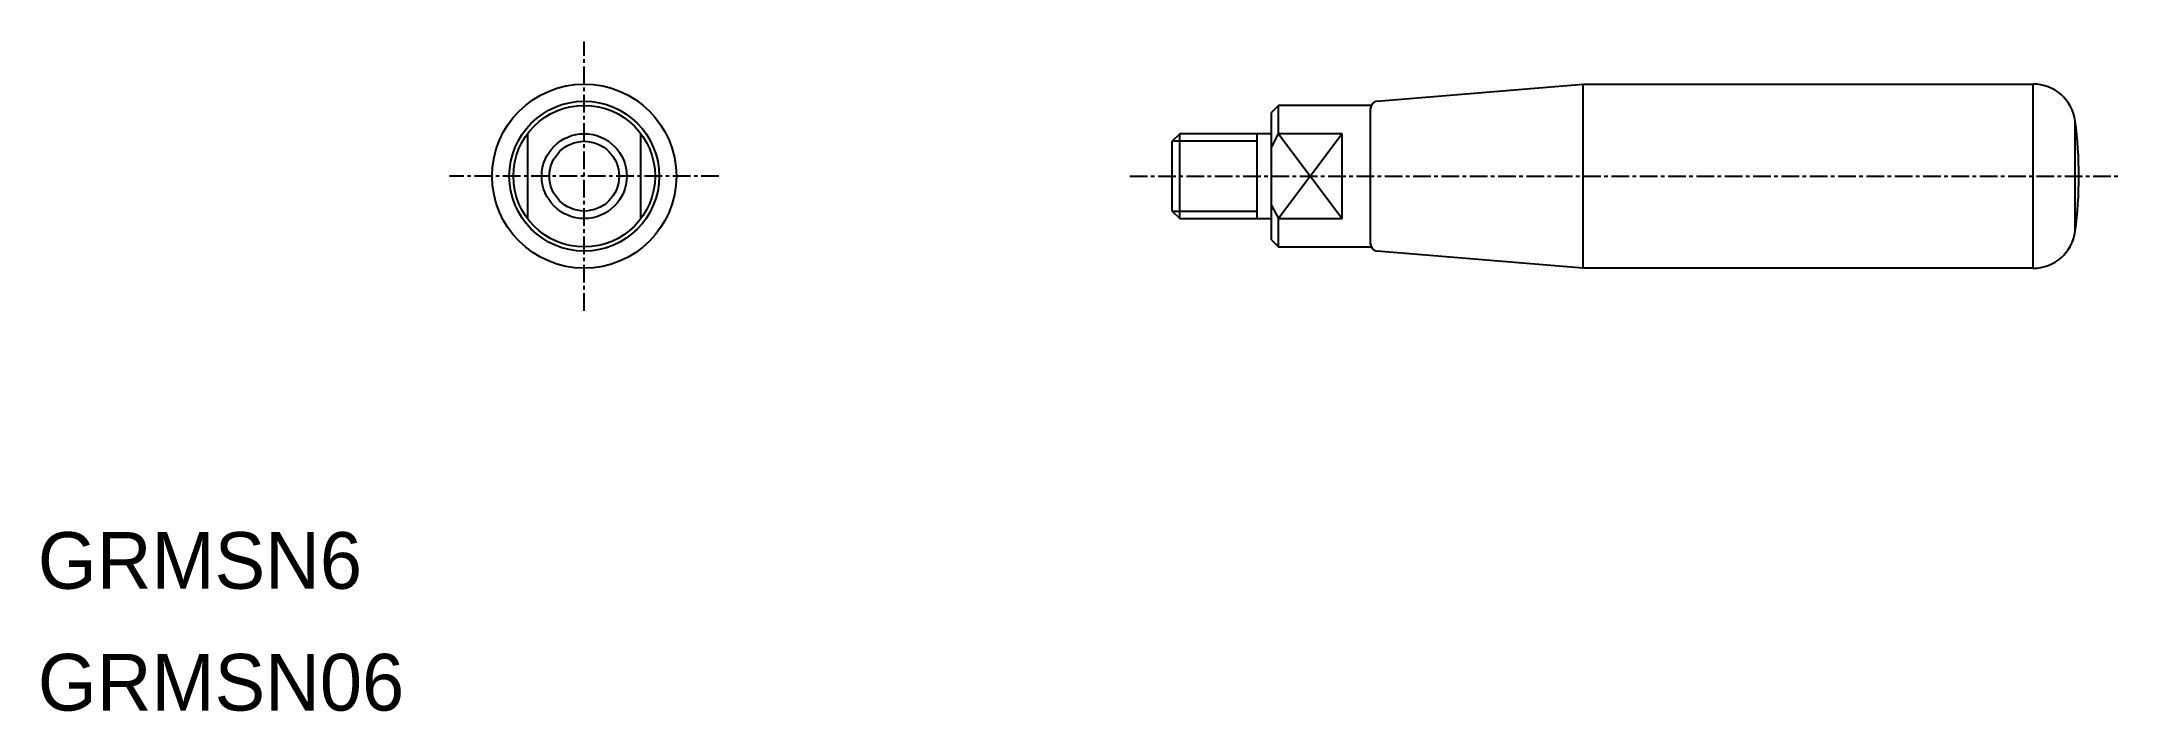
# Model space of a CAD drawing. Extents: x -6143 to -5997, y -996 to -949.
import ezdxf

# ---------------------------------------------------------------- set-up
doc = ezdxf.new("R2010")
doc.units = 0
doc.linetypes.add('CENTER', pattern=[2, 1.25, -0.25, 0.25, -0.25])
doc.layers.get('0').update_dxf_attribs({"linetype": 'CONTINUOUS'})
doc.layers.add('CENTER', color=1, linetype='CENTER')

msp = doc.modelspace()

# ---------------------------------------------------------------- linework, layer by layer
at = {"color": 7, "linetype": 'CONTINUOUS'}
for p, q in [((-6049.05, -953.39), (-6034.51, -952.18)), ((-6034.51, -965.18), (-6034.51, -952.18)), ((-6034.51, -952.18), (-6002.74, -952.18)), ((-6002.74, -965.18), (-6002.74, -952.18)), ((-6056.01, -953.68), (-6056.51, -954.18)), ((-6056.51, -963.18), (-6056.51, -954.18)), ((-6056.01, -955.68), (-6056.01, -953.68)), ((-6049.46, -953.68), (-6056.01, -953.68)), ((-6049.51, -954.18), (-6049.51, -953.89)), ((-6049.51, -963.18), (-6049.51, -954.18)), ((-6109.01, -955.68), (-6109.01, -961.68)), ((-6101.01, -961.68), (-6101.01, -955.68)), ((-6062.97, -955.68), (-6063.51, -956.22)), ((-6062.97, -961.68), (-6062.97, -955.68)), ((-6056.51, -955.68), (-6062.97, -955.68)), ((-6057.51, -961.68), (-6057.51, -955.68)), ((-6051.51, -955.68), (-6056.01, -955.68)), ((-6051.51, -961.68), (-6051.51, -955.68)), ((-5999.76, -962.57), (-5999.76, -954.79)), ((-6063.51, -961.14), (-6063.51, -956.22)), ((-6063.51, -961.14), (-6062.97, -961.68)), ((-6056.51, -960.74), (-6056.01, -961.68)), ((-6062.97, -961.68), (-6056.51, -961.68)), ((-6056.01, -961.68), (-6051.51, -961.68)), ((-6056.01, -963.68), (-6056.01, -961.68)), ((-6056.51, -963.18), (-6056.01, -963.68)), ((-6056.01, -963.68), (-6049.46, -963.68)), ((-6049.51, -963.47), (-6049.51, -963.18)), ((-6034.51, -965.18), (-6049.05, -963.97)), ((-6002.74, -965.18), (-6034.51, -965.18))]:
    msp.add_line(p, q, dxfattribs=at)
at = {"color": 3, "linetype": 'CONTINUOUS'}
for p, q in [((-6051.51, -955.68), (-6056.01, -961.68)), ((-6056.01, -955.68), (-6051.51, -961.68)), ((-6057.51, -956.22), (-6063.51, -956.22)), ((-6063.51, -961.14), (-6057.51, -961.14))]:
    msp.add_line(p, q, dxfattribs=at)
at = {"color": 7, "linetype": 'CONTINUOUS', "flags": 128}
msp.add_lwpolyline([(-6056.01, -955.68), (-6056.07, -955.79), (-6056.51, -956.62)], dxfattribs=at)
at = {"color": 7, "linetype": 'CONTINUOUS'}
for radius in [6.5, 5.29, 5, 3]:
    msp.add_circle((-6105.01, -958.68), radius, dxfattribs=at)
at = {"color": 3, "linetype": 'CONTINUOUS'}
msp.add_circle((-6105.01, -958.68), 2.46, dxfattribs=at)
at = {"color": 7, "linetype": 'CONTINUOUS'}
for centre, radius, start, end in [((-6002.74, -955.18), 3, 7.4482, 90), ((-6049.01, -953.89), 0.5, 94.7636, 180), ((-6029.51, -958.68), 30, 352.5518, 7.4482), ((-6002.74, -962.18), 3, 270, 352.5518), ((-6049.01, -963.47), 0.5, 180, 265.2364)]:
    msp.add_arc(centre, radius, start, end, dxfattribs=at)
at = {"layer": 'CENTER', "color": 1, "linetype": 'CENTER'}
for p, q in [((-6105.01, -968.18), (-6105.01, -949.18)), ((-6095.51, -958.68), (-6114.51, -958.68)), ((-6066.51, -958.68), (-5996.51, -958.68))]:
    msp.add_line(p, q, dxfattribs=at)

# ---------------------------------------------------------------- texts
for s, p in [('GRMSN6', (-6143.58, -987.81)), ('GRMSN06', (-6143.58, -996.41))]:
    msp.add_text(s, height=4).set_placement(p)

doc.saveas('drawing.dxf')
